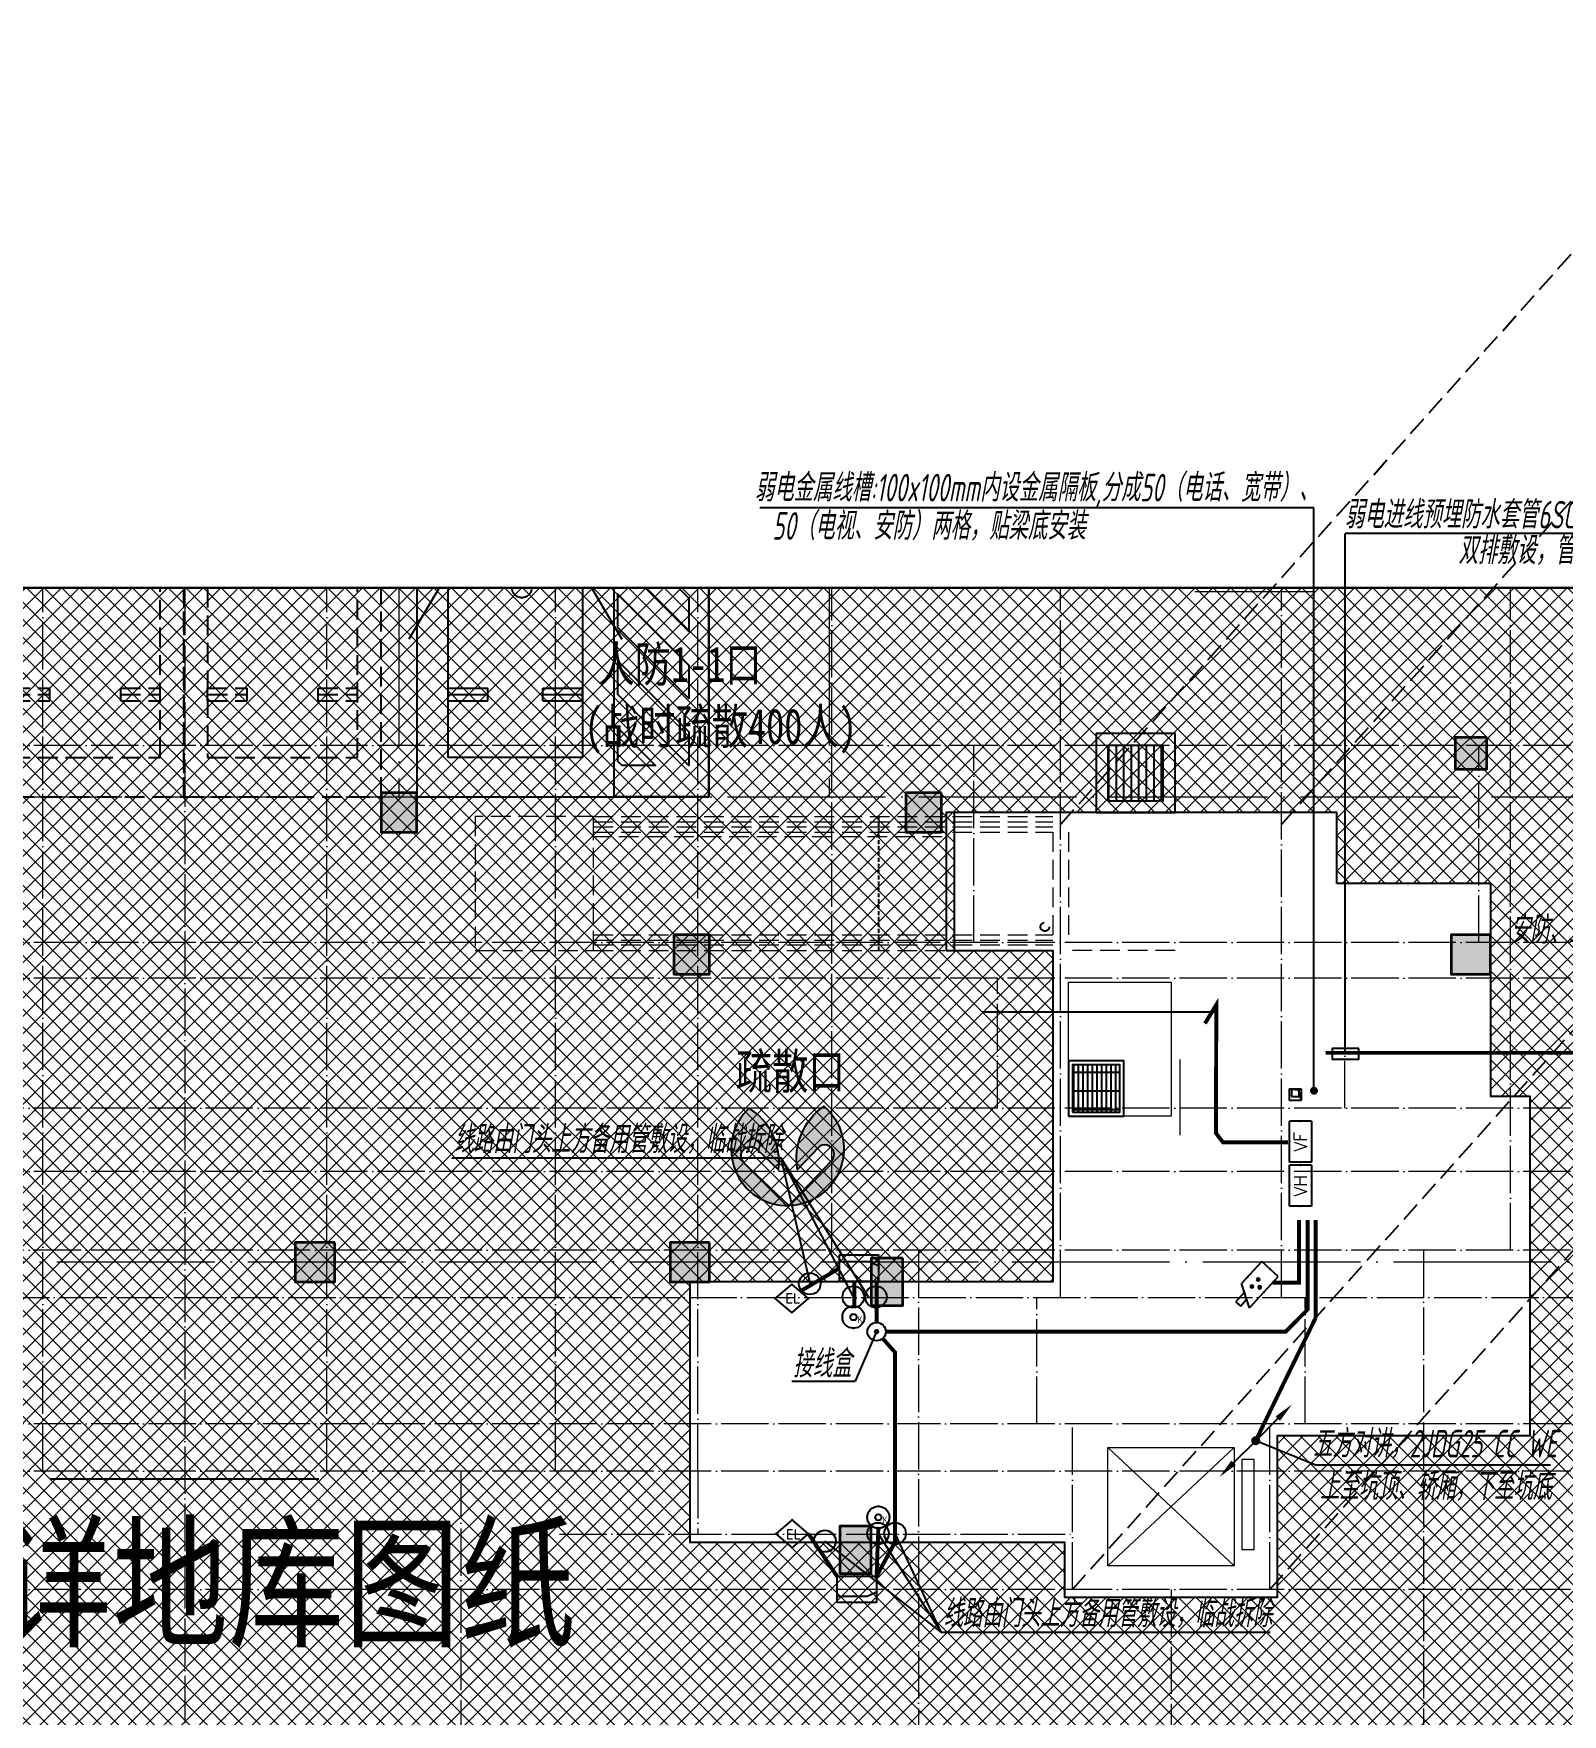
# Model space of a CAD drawing. Extents: x 3002737 to 4077523, y -995787 to -7267.
# Drawn here: x 3454738 to 3474113, y -794406 to -773096 of the extents above; entities that cross this region are included whole.
import ezdxf
from ezdxf.enums import TextEntityAlignment as Align
from ezdxf.xclip import XClip

# ---------------------------------------------------------------- set-up
doc = ezdxf.new("R2010")
doc.units = 0
doc.header["$LTSCALE"] = 1000
doc.header["$MEASUREMENT"] = 0
doc.header["$XCLIPFRAME"] = 2
for name, pattern in [('#P_--_20B1_001_t3$0$DASH', [0.35, 0.25, -0.1]), ('__DASH', [0.35, 0.25, -0.1]), ('DASH', [0.35, 0.25, -0.1]), ('DOTE', [2.4200000000000004, 2, -0.2, 0.02, -0.2]), ('HIDDEN', [0.375, 0.25, -0.125])]:
    doc.linetypes.add(name, pattern=pattern)
doc.layers.get('0').update_dxf_attribs({"linetype": 'CONTINUOUS'})
for name, color, linetype in [('!!电气', 1, 'CONTINUOUS'), ('!校对', 2, 'CONTINUOUS'), ('0-R-口部编号', 211, 'CONTINUOUS'), ('0-R疏散口', 20, 'CONTINUOUS'), ('0-R集水坑', 191, 'CONTINUOUS'), ('DIM-照明', 7, 'CONTINUOUS'), ('EQUIP-动力', 3, 'CONTINUOUS'), ('EQUIP-安防', 3, 'CONTINUOUS'), ('EQUIP-电视', 3, 'CONTINUOUS'), ('HS-A-停车位（标准）', 9, 'CONTINUOUS'), ('HS-A-停车场-无障碍', 85, 'CONTINUOUS'), ('LWIRE', 4, 'CONTINUOUS'), ('text', 7, 'CONTINUOUS'), ('VPIPE-雨水', 4, 'DASH'), ('WIRE-安防', 4, 'CONTINUOUS'), ('WIRE-综合布线', 5, 'DASH'), ('人防集水坑', 11, 'CONTINUOUS'), ('审核', 1, 'CONTINUOUS'), ('电气', 6, 'CONTINUOUS'), ('疏散口', 20, 'CONTINUOUS')]:
    doc.layers.add(name, color=color, linetype=linetype)
for name, color, linetype, lineweight in [('3.5方案汇报，与郭总、侯月琴确定户型_t8$0$STAIR', 2, 'CONTINUOUS', 18), ('DOTE', 19, 'DOTE', 9), ('STAIR', 252, 'CONTINUOUS', 20), ('WINDOW', 146, 'CONTINUOUS', 20), ('填充', 251, 'CONTINUOUS', 5), ('排水', 252, 'CONTINUOUS', 20), ('砼柱', 2, 'CONTINUOUS', 35)]:
    doc.layers.add(name, color=color, linetype=linetype, lineweight=lineweight)
doc.styles.add('-宋体', font='', dxfattribs={"width": 0.8})
doc.styles.add('_TEL_DIM', font='SIMPLEX', dxfattribs={"width": 0.8, "height": 3.5, "bigfont": 'HZTXT'})
doc.styles.add('HZTXT', font='gbeitc.shx', dxfattribs={"width": 0.8, "height": 400, "bigfont": 'hztxt.shx'})
doc.styles.add('SM1', font='realsz.shx', dxfattribs={"width": 0.75, "bigfont": 'realhz.shx'})
doc.styles.get("Standard").update_dxf_attribs({"font": 'gbenor.shx', "bigfont": 'gbcbig.shx'})
doc.styles.add('黑体', font='simhei.ttf')
doc.styles.get('-宋体').set_extended_font_data('SimSun')

# ---------------------------------------------------------------- blocks, each defined once
blk = doc.blocks.new('A$C1DD019F9')
at = {"layer": '疏散口'}
h = blk.add_hatch(color=256, dxfattribs=at)
edge = h.paths.add_edge_path()
edge.add_line((1657.837590239942, 3315.723901660649), (367.3306208625436, 2025.216944172512))
edge.add_arc((562.7390984487897, 1829.808464785995), 276.3493204781321, 134.999999736071, 315.0000450135555)
edge.add_line((758.1477304548025, 1634.400139819365), (1381.488251060247, 2257.740654682275))
edge.add_arc((-487.2515846193137, 1989.868379143272), 1887.841129295078, -24.12321173134552, 8.157426411511608, ccw=False)
edge.add_arc((-487.2518275084583, 1989.868449001487), 1887.841379523462, 303.5961554791981, 335.8767893464231, ccw=False)
edge.add_arc((1657.83757689014, 1657.627985069564), 1658.095916591085, 89.99999953869542, 228.4172749558772, ccw=False)
h = blk.add_hatch(color=256, dxfattribs=at)
edge = h.paths.add_edge_path()
edge.add_line((1657.837590239942, 3315.723901660649), (2948.344559617341, 2025.216944172512))
edge.add_arc((2752.936082031095, 1829.808464785995), 276.3493204781321, -135.00004501355562, 45.000000263928996, ccw=False)
edge.add_line((2557.527450025082, 1634.400139819365), (1934.186929419636, 2257.740654682275))
edge.add_arc((3802.926765099197, 1989.868379143272), 1887.841129295078, 171.8425735884883, 204.1232117313454)
edge.add_arc((3802.927007988342, 1989.868449001489), 1887.841379523464, 204.123210653577, 236.403844520802)
edge.add_arc((1657.837603589745, 1657.627985069564), 1658.095916591085, 311.5827250441228, 450.0000004613047)
for points in [[(1657.837590239942, 3315.723901660649), (367.3306208625437, 2025.216944172512, 1.000000395120669), (758.1477304548025, 1634.400139819365), (1381.488251060247, 2257.740654682275, -0.1417897514410627), (1235.721885070204, 1218.307265423704, -0.141789732410033), (557.3581269979476, 417.3751685111782, -0.6899650482418342), (1657.837590239942, 3315.723901660649)], [(1657.837590239942, 3315.723901660649), (2948.344559617341, 2025.216944172512, -1.000000395120669), (2557.527450025082, 1634.400139819365), (1934.186929419636, 2257.740654682275, 0.1417897514410627), (2079.953295409679, 1218.307265423704, 0.141789732410033), (2758.317053481937, 417.3751685111782, 0.6899650482418342), (1657.837590239942, 3315.723901660649)]]:
    blk.add_lwpolyline(points, format="xyb", close=True, dxfattribs=at)
blk = doc.blocks.new('A$C25A378E3')
at = {"layer": 'HS-A-停车位（标准）', "linetype": 'DASH'}
for p, q in [((299.9288666398497, 4280.200665866025), (299.9276344913524, 4120.200664976728)), ((299.9288666398497, 4280.200665866025), (799.9285807174165, 4280.00894703425)), ((799.9285807174165, 4280.00894703425), (799.9273485837039, 4120.008946264163)), ((1699.929113851395, 4280.193678615266), (1699.927881702897, 4120.19367778569)), ((1699.929113851395, 4280.193678615266), (2199.928827928961, 4280.001959843212)), ((2199.928827928961, 4280.001959843212), (2199.927595795365, 4120.001958953799)), ((299.9276344913524, 4120.200664976728), (799.9273485837039, 4120.008946264163)), ((299.9282505712472, 4200.200665451237), (799.9279646449722, 4200.00894667895)), ((1699.927881702897, 4120.19367778569), (2199.927595795365, 4120.001958953799)), ((1699.928497782676, 4200.193678200361), (2199.928211856517, 4200.001959428308)), ((300.0205537431175, 1700.046125917463), (-199.9740653929766, 2550.049336581258)), ((2200.020893819514, 1700.035927985562), (2700.026429273654, 2550.032717227354))]:
    blk.add_line(p, q, dxfattribs=at)
for points in [[(1.164153218269348e-10, 5499.999999999884), (2499.999999842257, 5499.971898506512), (2499.938176556607, -0.02810114610474557), (-0.06182328553404659, 3.472669050097466e-07)], [(299.9943796824664, 4999.996627852321), (2199.994379562442, 4999.975270717288), (2199.938176575466, -0.02472896687686443), (299.9381766954903, -0.003371831844560802)]]:
    blk.add_lwpolyline(points, close=True, dxfattribs=at)
blk = doc.blocks.new('7YI78O')
at = {"layer": '0-R集水坑', "linetype": 'DASH'}
h = blk.add_hatch(dxfattribs=at)
h.set_pattern_fill('LINE', color=191, scale=100, angle=-90.00000000000006, style=0)
h.set_pattern_definition([(90, (-2549147.81365037, 2405022.933887357), (95.25, 7.876661409549765e-14), [])])
h.paths.add_polyline_path([(364084.3396294102, 62003.68045341442), (364784.3396294102, 62003.68045341442), (364784.3396294102, 62703.68045341442), (364084.3396294102, 62703.68045341442)])
at = {"layer": '0-R集水坑', "color": 191}
for points in [[(363934.3396294102, 61853.68045341442), (364934.3396294102, 61853.68045341442), (364934.3396294102, 62853.68045341442), (363934.3396294102, 62853.68045341442)], [(364084.3396294102, 62003.68045341442), (364784.3396294102, 62003.68045341442), (364784.3396294102, 62703.68045341442), (364084.3396294102, 62703.68045341442)]]:
    blk.add_lwpolyline(points, close=True, dxfattribs=at)
blk = doc.blocks.new('无障碍车位')
at = {"layer": 'HS-A-停车场-无障碍'}
for p, q in [((-1999.966370833223, 3549.95805993129), (-2499.949424952152, 2699.948046519305)), ((-299.9660310738254, 3549.994108829531), (200.0510692202952, 2700.004122582497)), ((-1999.966370833223, 2549.953937348793), (-2499.949424952152, 1699.943923936924)), ((-299.9660310738254, 2549.989986246917), (200.0510692202952, 1699.999999999884)), ((-1999.921941989567, 1079.803519832552), (-1499.922230551136, 1080.002041477826)), ((-1999.918532912969, 919.8035190157825), (-1999.921941989567, 1079.803519832552)), ((-1499.918821489671, 920.0020406610565), (-1499.922230551136, 1080.002041477826)), ((-799.9216950030532, 1079.82955514791), (-299.9219835650874, 1080.028076793067)), ((-799.9182859263383, 919.8295543311397), (-799.9216950030532, 1079.82955514791)), ((-299.9185745030409, 920.0280759762973), (-299.9219835650874, 1080.028076793067)), ((-1999.920237447601, 999.8035194261465), (-1499.920526024303, 1000.002041067695)), ((-1999.918532912969, 919.8035190157825), (-1499.918821489671, 920.0020406610565)), ((-799.9199904612033, 999.8295547415037), (-299.920279037673, 1000.028076382936)), ((-799.9182859263383, 919.8295543311397), (-299.9185745030409, 920.0280759762973))]:
    blk.add_line(p, q, dxfattribs=at)
for points in [[(1300.000000000582, -299.9998376182048), (1300.000000000582, 5200.000162381679), (-2399.999999939115, 5199.993991851457), (-2399.999999938766, -300.0060081484262)], [(-299.999999939464, 5199.993991850992), (-299.9999999396969, 199.9939918509917), (-1999.99999993958, 199.9939918511081), (-1999.999999939697, 5199.993991850992)], [(100.0000000608852, 5199.999999999069), (1300.000000000233, 5200.000162381679), (1300.000000000349, -299.9998376180883), (100.0000000607688, -300.0000000008149)]]:
    blk.add_lwpolyline(points, close=True, dxfattribs=at)
for points in [[(150.0000000002328, 4394.112549694837), (150.0000000002328, 4799.999999999534), (168.3766184075503, 4799.999999999534), (1050.000000000233, 3918.376618406968), (1050.000000000233, 3494.112549694953), (150.0000000002328, 4394.112549694837)], [(592.640687119565, 4799.999999999534), (1016.90475583158, 4799.999999999418), (1050.000000000466, 4766.904755830765), (1050.000000000233, 4342.640687118634), (592.640687119565, 4799.999999999534)], [(150.0000000001164, 3545.584412270924), (150.0000000002328, 3969.848480983172), (1050.000000000233, 3069.848480982939), (1050.000000000233, 2645.584412271157), (150.0000000001164, 3545.584412270924)], [(150.0000000004657, 2697.05627484736), (150.0000000003492, 3121.320343559142), (1050.000000000466, 2221.320343559142), (1050.000000000233, 1797.056274847244), (150.0000000004657, 2697.05627484736)], [(150.0000000001164, 1848.528137423331), (150.0000000002328, 2272.792206135578), (1050.000000000233, 1372.792206135346), (1050.000000000233, 948.5281374235637), (150.0000000001164, 1848.528137423331)], [(150.0000000004657, 999.9999999997672), (150.0000000002328, 1424.264068711549), (1050.000000000466, 524.2640687114326), (1050.000000000233, 99.99999999965075), (150.0000000004657, 999.9999999997672)], [(150.0000000003492, 151.4718625757378), (150.0000000002328, 575.7359312875196), (625.7359312883345, 99.99999999953434), (201.4718625766691, 99.99999999953434), (150.0000000003492, 151.4718625757378)]]:
    blk.add_lwpolyline(points, dxfattribs=at)
for points in [[(-1645.914368988131, 3073.279146465939, 0.3176989922475349), (-1551.65021979122, 3006.659832141828), (-1207.498265077826, 3006.659832141828), (-1190.383440391626, 2876.659832141595), (-1412.411826837342, 2876.659832141828, 0.9999999999999999), (-1412.411826837226, 2746.659832141944), (-1173.268615705194, 2746.659832141828), (-1154.208266746136, 2601.882108147489, 0.9999999999999997), (-896.4326027601492, 2635.818917904515), (-959.0851750035072, 3111.712451194646, 0.3763733494003915), (-1058.229661162943, 3198.659832141828), (-1524.821601287345, 3198.659832141828), (-1657.687476292718, 3573.861488626804, 1), (-1804.739548971644, 3521.787618779112), (-1645.91436890047, 3073.27914621844)], [(-874.3033266931307, 2774.182281254092, 1.763575196078509), (-1516.949411830516, 3238.659832141944), (-1416.467538945493, 3238.659832141828, -1.66239982742272), (-888.017833360238, 2878.354301649495), (-874.3033266961575, 2774.182281252695)]]:
    blk.add_lwpolyline(points, format="xyb", dxfattribs=at)
blk.add_circle((-1067.861835873104, 2349.211395052844), 123, dxfattribs=at)
blk = doc.blocks.new('A$C24B36177')
for points in [[(6710.380492568715, -16047.00411050243), (6310.380492568715, -16047.00411050243), (6310.380492568715, -16447.00411050243), (6710.380492568715, -16447.00411050243)], [(-6850, -16747.00424090121), (-7300, -16747.00424090121), (-7300, -17247.00424090121), (-6850, -17247.00424090121)], [(-200, -16747.00424090121), (-650, -16747.00424090121), (-650, -17247.00424090121), (-200, -17247.00424090121)], [(-3139.619505702285, -18547.00410837913), (-3589.619505702285, -18547.00410837913), (-3589.619505702285, -19047.00410837913), (-3139.619505702285, -19047.00410837913)], [(6760.380492568715, -18547.00411050243), (6260.380492568715, -18547.00411050243), (6260.380492568715, -19047.00411050243), (6760.380492568715, -19047.00411050243)], [(-7889.619507431285, -22447.00424090121), (-8389.619507431285, -22447.00424090121), (-8389.619507431285, -22947.00424090121), (-7889.619507431285, -22947.00424090121)], [(-3139.619507431285, -22447.00424090121), (-3639.619507431285, -22447.00424090121), (-3639.619507431285, -22947.00424090121), (-3139.619507431285, -22947.00424090121)], [(-689.6195074312855, -22647.00424090121), (-1089.619507431285, -22647.00424090121), (-1089.619507431285, -23247.00424090121), (-689.6195074312855, -23247.00424090121)], [(-1089.619507431285, -26047.00424090144), (-1489.619507431285, -26047.00424090144), (-1489.619507431285, -26647.00424090144), (-1089.619507431285, -26647.00424090144)]]:
    blk.add_hatch(color=252).paths.add_polyline_path(points)
at = {"layer": '砼柱', "color": 252, "lineweight": 35}
for points in [[(6710.380492568715, -16047.00411050243), (6310.380492568715, -16047.00411050243), (6310.380492568715, -16447.00411050243), (6710.380492568715, -16447.00411050243)], [(-6850, -16747.00424090121), (-7300, -16747.00424090121), (-7300, -17247.00424090121), (-6850, -17247.00424090121)], [(-200, -16747.00424090121), (-650, -16747.00424090121), (-650, -17247.00424090121), (-200, -17247.00424090121)], [(-3139.619505702285, -18547.00410837913), (-3589.619505702285, -18547.00410837913), (-3589.619505702285, -19047.00410837913), (-3139.619505702285, -19047.00410837913)], [(6760.380492568715, -18547.00411050243), (6260.380492568715, -18547.00411050243), (6260.380492568715, -19047.00411050243), (6760.380492568715, -19047.00411050243)], [(-7889.619507431285, -22447.00424090121), (-8389.619507431285, -22447.00424090121), (-8389.619507431285, -22947.00424090121), (-7889.619507431285, -22947.00424090121)], [(-3139.619507431285, -22447.00424090121), (-3639.619507431285, -22447.00424090121), (-3639.619507431285, -22947.00424090121), (-3139.619507431285, -22947.00424090121)], [(-689.6195074312855, -22647.00424090121), (-1089.619507431285, -22647.00424090121), (-1089.619507431285, -23247.00424090121), (-689.6195074312855, -23247.00424090121)], [(-1089.619507431285, -26047.00424090144), (-1489.619507431285, -26047.00424090144), (-1489.619507431285, -26647.00424090144), (-1089.619507431285, -26647.00424090144)]]:
    blk.add_lwpolyline(points, close=True, dxfattribs=at)
blk = doc.blocks.new('FSFSFASFSFESFSEF')
at = {"layer": '人防集水坑', "ltscale": 0.8}
h = blk.add_hatch(dxfattribs=at)
h.set_pattern_fill('GRATE', color=256, scale=75, style=0)
h.set_pattern_definition([(270, (-806039.3574039747, 23438904.07928268), (59.53125, -1.822618869043522e-14), []), (360, (-806039.3574039747, 23438904.07928268), (8.748522416193854e-14, 238.125), [])])
h.paths.add_polyline_path([(286466.5787021541, 761315.5335229017), (287066.5787021541, 761315.5335229017), (287066.5787021541, 760715.5335229017), (286466.5787021541, 760715.5335229017)])
at = {"layer": '人防集水坑'}
for points in [[(287116.5787021541, 760665.5335229017), (286416.5787021541, 760665.5335229017), (286416.5787021541, 761365.5335229017), (287116.5787021541, 761365.5335229017)], [(287066.5787021541, 760715.5335229017), (286466.5787021541, 760715.5335229017), (286466.5787021541, 761315.5335229017), (287066.5787021541, 761315.5335229017)]]:
    blk.add_lwpolyline(points, close=True, dxfattribs=at)
at = {"layer": '排水'}
blk.add_lwpolyline([(285816.5787021536, 760665.5335229018), (287116.5787021536, 760665.5335229018), (287116.5787021534, 762365.5335229018), (285816.5787021534, 762365.5335229018)], close=True, dxfattribs=at)
blk = doc.blocks.new('DFBFBFBGF')
at = {"layer": 'STAIR', "color": 252, "linetype": '#P_--_20B1_001_t3$0$DASH'}
for p, q in [((293136.325158803, 754230.1456084143), (287316.5787030022, 754230.1456084143)), ((293136.3251588018, 754030.1456084143), (293136.325158803, 754230.1456084143)), ((293136.3251588031, 754160.1456084616), (287316.5787030022, 754160.1456084708)), ((293136.3251588029, 754100.1456084616), (287316.5787030022, 754100.1456084704)), ((293136.3251588018, 754030.1456084143), (287316.5787030022, 754030.1456084145)), ((288716.325158803, 753970.1456084145), (293136.3251588018, 753970.1456083918)), ((293136.325158803, 752730.1456083826), (287316.5787030022, 752730.1456085002)), ((293136.3251588018, 752530.1456083826), (293136.325158803, 752730.1456083826)), ((293136.3251588031, 752660.1456084299), (287316.5787030022, 752660.1456085349)), ((293136.3251588029, 752600.1456084299), (287316.5787030022, 752600.1456085352)), ((293136.3251588018, 752530.1456083826), (287316.5787030022, 752530.1456085071))]:
    blk.add_line(p, q, dxfattribs=at)
blk.add_lwpolyline([(293136.325158803, 754230.1456084143), (294636.325158803, 754230.1456084143), (294636.325158803, 752530.1456083859), (293136.325158803, 752530.1456083859)], close=True, dxfattribs=at)
at = {"layer": '审核', "color": 252, "linetype": 'HIDDEN', "ltscale": 0.2}
blk.add_line((289519.4158324369, 752530.1456084601), (289519.4158324566, 754230.1456084143), dxfattribs=at)
blk = doc.blocks.new('A$C74D73064')
at = {"layer": '填充'}
h = blk.add_hatch(dxfattribs=at)
h.set_pattern_fill('ANSI37', color=252, scale=100, style=0)
h.set_pattern_definition([(45, (953418.0689988486, -464688.2486653434), (-112.2532015133644, 112.2532015133644), []), (135, (953418.0689988486, -464688.2486653434), (-112.2532015133644, -112.2532015133644), [])])
h.paths.add_polyline_path([(80665.17603729793, 65672.48837316764), (80665.16878460255, 67372.48837309965), (76315.42314581037, 67372.47708918905), (76315.44338913274, 65922.31491932465), (73815.27929861541, 65922.28001865727), (73815.70259129931, 63022.07399217045), (71715.61954953347, 63022.08716774738), (71715.61954846862, 58172.5228937529), (76465.42569751665, 58172.52289491647), (76465.42609427881, 57472.26040542801), (81365.36210999638, 57472.33170786221), (81365.36439925246, 59522.3452284364), (81765.31847971585, 59522.16067246662), (81765.31619054475, 61372.41094876366), (79315.429809239, 61372.5030432209), (79315.43675540725, 65672.48837319232)], flags=16)
h.paths.add_polyline_path([(63315.42631966039, 70272.25150029903), (117315.4131872017, 70272.25150029903), (117315.4131872017, 50772.25150147581), (63315.42631966039, 50772.25150147581)])
h.paths.add_polyline_path([(104915.180315074, 66522.63348268607), (104915.1792557474, 67421.37189632078), (100065.8814758989, 67423.14449472242), (100065.8795978959, 65672.65199905197), (101315.6179143763, 65672.65199907875), (101315.4711288554, 61472.5150287117), (96715.47766501806, 61472.51356931013), (96715.47981255513, 58172.52251458913), (101465.471897395, 58172.52251474874), (101465.4718925492, 57472.25621834851), (104165.4718936066, 57472.25621835887), (104165.471893603, 59522.25982905645), (107365.4438624624, 59522.24441909161), (107365.4570225275, 63822.26013017801), (106865.505859774, 63822.24568696046), (106865.4991138611, 66522.58811312291)], flags=16)
at = {"color": 252}
blk.add_line((88615.41599455068, 58972.25466617639), (92015.48253114801, 58972.25465997029), dxfattribs=at)
for points in [[(63315.42631966039, 70272.25150029897), (117315.4131872017, 70272.25150029897), (117315.4131872017, 50772.25150147581), (63315.42631966039, 50772.25150147581)], [(104915.180315074, 66522.63348268601), (104915.1792557474, 67421.37189632084), (100065.8814758989, 67423.14449472248), (100065.8795978959, 65672.65199905203), (101315.6179143763, 65672.65199907881), (101315.4711288554, 61472.51502871164), (96715.47766501806, 61472.51356931019), (96715.47981255513, 58172.52251458913), (101465.471897395, 58172.52251474874), (101465.4718925492, 57472.25621834851), (104165.4718936066, 57472.25621835887), (104165.471893603, 59522.25982905645), (107365.4438624624, 59522.24441909161), (107365.4570225275, 63822.26013017795), (106865.505859774, 63822.24568696052), (106865.4991138611, 66522.58811312297)], [(104915.180315073, 66522.63430908613), (104915.1792557463, 67421.37272272096), (99965.88147280458, 67423.14449468546), (99965.87959480158, 65672.65199901501), (101315.617911282, 65672.65199904179), (101315.471125761, 61472.51502867462), (96715.47766192374, 61472.51356927317), (96715.47980946081, 58172.52251455211), (101465.4718943007, 58172.52251471172), (101465.4718894549, 57472.25621831149), (104165.4718905123, 57472.25621832185), (104165.4718905087, 59522.25982901943), (107365.4438593681, 59522.24441905459), (107365.4570194331, 63822.26013014093), (106865.5058566796, 63822.2456869235), (106865.4991107668, 66522.58811308595)]]:
    blk.add_lwpolyline(points, close=True, dxfattribs=at)
at = {"layer": '3.5方案汇报，与郭总、侯月琴确定户型_t8$0$STAIR', "color": 252}
for p, q in [((103615.4239804093, 59372.40652631037), (102015.4239804088, 57872.40652631177)), ((102015.4239804088, 59372.40652631037), (103615.4239804093, 57872.40652631177))]:
    blk.add_line(p, q, dxfattribs=at)
for points in [[(102015.4239804088, 57872.40652631177), (102015.4239804088, 59372.40652631037), (103615.4239804093, 59372.40652631037), (103615.4239804093, 57872.40652631177)], [(103715.4239803997, 58072.40652642725), (103715.4239803997, 59222.40652642772), (103865.4239804025, 59222.40652642772), (103865.4239804025, 58072.40652642725)]]:
    blk.add_lwpolyline(points, close=True, dxfattribs=at)
at = {"layer": 'DOTE', "color": 252}
for p, q in [((93030.03510113049, 93136.92275867704), (93030.03510113049, 67619.25646164955)), ((98480.03510113049, 93136.92275867704), (98480.03510113049, 67619.25646164955)), ((-86385.24772744626, 67619.25646164955), (196116.0437006025, 67619.25646164955)), ((196116.0437006019, 61719.25646164967), (-86385.24772744626, 61719.25646164967)), ((89330.03510113142, 54519.25646164967), (89330.03510113142, 8148.876076509594)), ((94780.0351011313, 54519.25646164967), (94780.03510113119, 8148.876076509594)), ((100230.0351011312, 54519.25646164967), (100230.0351011312, 8148.876076509478)), ((105680.0351011311, 54519.25646164967), (105680.0351011311, 8148.876076509594))]:
    blk.add_line(p, q, dxfattribs=at)
at = {"layer": 'DOTE', "color": 252, "linetype": 'DOTE', "ltscale": 0.3}
for p, q in [((96815.59882192384, 59072.25552451785), (96815.59882425587, 58272.25559970527)), ((95065.54056033085, 58272.25559900573), (101565.4045729003, 58272.25561355136))]:
    blk.add_line(p, q, dxfattribs=at)
at = {"layer": 'STAIR', "color": 252, "linetype": '#P_--_20B1_001_t3$0$DASH'}
for p, q in [((101315.3948905312, 67172.26147094509), (101315.3948905589, 65872.6520981763)), ((101515.3948905258, 67172.26147094509), (101515.394890552, 65872.6520981763)), ((102865.6142891408, 65672.40548805753), (101515.6179151557, 65672.40548758442))]:
    blk.add_line(p, q, dxfattribs=at)
at = {"layer": 'STAIR', "color": 252}
blk.add_lwpolyline([(102925.6212763388, 64290.86974375433), (102925.6265837007, 63332.40594202164)], dxfattribs=at)
at = {"layer": 'WINDOW', "color": 252}
blk.add_line((104615.1797854108, 70222.25235158252), (103115.1797846737, 70222.25235075329), dxfattribs=at)
at = {"layer": '填充', "color": 252}
for p, q in [((99965.88147280458, 67423.1444946854), (99965.87959480158, 65672.65199901495)), ((104915.1792557463, 67421.37272272102), (99965.88147280458, 67423.1444946854)), ((104915.180315073, 66522.63430908608), (104915.1792557463, 67421.37272272102)), ((106865.4991107668, 66522.58811308589), (104915.180315073, 66522.63430908608)), ((106865.5058566796, 63822.24568692344), (106865.4991107668, 66522.58811308589)), ((99965.87959480158, 65672.65199901495), (101315.617911282, 65672.65199904173)), ((101315.617911282, 65672.65199904173), (101315.471125761, 61472.51502867468)), ((107365.4570194331, 63822.26013014099), (106865.5058566796, 63822.24568692344)), ((107365.4438593681, 59522.24441905459), (107365.4570194331, 63822.26013014099)), ((101315.471125761, 61472.51502867468), (96715.47766192374, 61472.51356927311)), ((96715.47766192374, 61472.51356927311), (96715.47980946081, 58172.52251455211)), ((104165.4718905123, 57472.25621832185), (104165.4718905087, 59522.25982901943)), ((104165.4718905087, 59522.25982901943), (107365.4438593681, 59522.24441905459)), ((96715.47980946081, 58172.52251455211), (101465.4718943007, 58172.52251471172)), ((101465.4718943007, 58172.52251471172), (101465.4718894549, 57472.25621831149)), ((101465.4718894549, 57472.25621831149), (104165.4718905123, 57472.25621832185))]:
    blk.add_line(p, q, dxfattribs=at)
for points in [[(63315.42631966039, 70272.25150029903), (117315.4131872017, 70272.25150029903), (117315.4131872017, 50772.25150147581), (63315.42631966039, 50772.25150147581)], [(104915.180315074, 66522.63348268607), (104915.1792557474, 67421.37189632078), (100065.8814758989, 67423.14449472242), (100065.8795978959, 65672.65199905197), (101315.6179143763, 65672.65199907875), (101315.4711288554, 61472.5150287117), (96715.47766501806, 61472.51356931013), (96715.47981255513, 58172.52251458913), (101465.471897395, 58172.52251474874), (101465.4718925492, 57472.25621834851), (104165.4718936066, 57472.25621835887), (104165.471893603, 59522.25982905645), (107365.4438624624, 59522.24441909161), (107365.4570225275, 63822.26013017801), (106865.505859774, 63822.24568696046), (106865.4991138611, 66522.58811312291)]]:
    blk.add_lwpolyline(points, close=True, dxfattribs=at)
at = {"color": 252}
blk.add_blockref('A$C24B36177', (100104.7992927883, 84419.25646130543), dxfattribs=at)
at = {"color": 252, "xscale": -1}
for name, p in [('DFBFBFBGF', (388632.1966173786, -686857.4936094282)), ('FSFSFASFSFESFSEF', (388632.1966177498, -697093.126988834))]:
    blk.add_blockref(name, p, dxfattribs=at)
at = {"layer": '0-R疏散口', "color": 252, "xscale": -0.4305656706515025, "yscale": 0.4305656706515025, "zscale": 0.4305656706515025, "rotation": 181.4259203059818}
blk.add_blockref('A$C1DD019F9', (97222.48837971478, 63847.84384644567), dxfattribs=at)
at = {"layer": '0-R集水坑', "color": 252}
blk.add_blockref('7YI78O', (-262069.1598449657, 5568.576948872651), dxfattribs=at)
at = {"layer": 'HS-A-停车位（标准）', "color": 252, "linetype": 'DASH', "xscale": -1, "rotation": 179.9993559612105}
for p in [(87805.09692437423, 73119.25646130368), (90305.03510108881, 73119.25646095606)]:
    blk.add_blockref('A$C25A378E3', p, dxfattribs=at)
at = {"layer": 'HS-A-停车场-无障碍', "color": 252}
blk.add_blockref('无障碍车位', (95655.03510102804, 67919.26328795124), dxfattribs=at)
at = {"layer": '0-R-口部编号', "color": 252, "style": '-宋体', "width": 0.75}
for s, p in [('人防1-1口', (95555.40989902045, 69078.49881233042)), ('(战时疏散400人)', (95382.64926364447, 68289.6063276655))]:
    blk.add_text(s, height=450, dxfattribs=at).set_placement(p)
at = {"layer": '0-R疏散口', "color": 252, "style": '-宋体', "width": 0.75}
blk.add_text('疏散口', height=450, dxfattribs=at).set_placement((97298.5707015536, 63916.71382124932))
blk = doc.blocks.new('HFHFTHFD')
at = {"layer": 'DOTE', "linetype": 'DOTE', "ltscale": 0.3}
for p, q in [((443816.578703357, 601748.8100391305), (443816.5787033571, 612948.8100463543)), ((445616.5787024723, 612948.8100463543), (445616.5787024723, 593448.8100475312)), ((447416.5787015875, 601748.8100391305), (447416.5787015874, 612948.8100463543)), ((450316.5787016969, 601748.8100473222), (450316.5787016969, 612948.8100463543)), ((452116.5787017875, 601748.8100473222), (452116.578702373, 612948.8100463543)), ((453816.5787012345, 604548.8100388076), (453816.5787012078, 612948.8100463543)), ((456716.5787018152, 603949.0803065526), (456716.5787018152, 612948.8100463543)), ((459516.5787027521, 603949.0803065526), (459516.5787027522, 612948.8100463543)), ((462416.5787033328, 604548.8100388076), (462416.5787033596, 612948.8100463543)), ((472616.5787020951, 610948.8100463543), (418616.5787028495, 610948.8100463543)), ((455616.5773428306, 608448.8079394314), (455616.5768775269, 610948.8075475739)), ((462016.5786630883, 608448.8079394411), (462016.5781977847, 610948.8075475836)), ((472616.5787020951, 608448.8100463543), (418616.5787028495, 608448.8100463543)), ((472616.5787020951, 607998.8100463543), (418616.5787028495, 607998.8100463543)), ((455916.5787018151, 606348.8100465569), (455916.5787018152, 607998.8100463542)), ((460316.5787027521, 606348.8100465569), (460316.5787027522, 607998.8100463542)), ((472616.5787020951, 606348.8100465569), (418616.5787028495, 606348.8100465569)), ((472616.5787020951, 605548.8100406288), (418616.5787028495, 605548.8100406289)), ((472616.5787020951, 604548.8100471114), (418616.5787028495, 604548.8100471116)), ((454916.7956122105, 604548.8100471115), (454916.5572260541, 593448.8100475312)), ((461316.3617923568, 604548.8100471115), (461316.6001785134, 593448.8100475312)), ((418616.5787028495, 603949.0803176122), (472616.5787020951, 603949.0802720234)), ((456416.5779403554, 602348.8100463725), (456416.5779400909, 603948.8100463734)), ((459816.5794454537, 602348.8100463725), (459816.5794457182, 603948.8100463734)), ((472616.5787020951, 602348.8100463724), (418616.5787028495, 602348.8100463726)), ((456866.5787071111, 600248.8100463304), (456866.5787071959, 602348.8100463543)), ((459366.5786974561, 600248.8100463784), (459366.5786973714, 602348.8100463543)), ((472616.5787020951, 601748.8100473221), (418616.5787028495, 601748.8100473222)), ((449116.5786929213, 601748.8100392178), (449116.5786929213, 593448.8100475312)), ((472616.5787020951, 600248.810045596), (418616.5787028495, 600248.8100466327)), ((458116.5786953176, 600248.8100463543), (458116.5786953176, 593448.8100475312))]:
    blk.add_line(p, q, dxfattribs=at)
blk = doc.blocks.new('A$C7B1F0EBE')
at = {"color": 251, "linetype": '__DASH', "true_color": 0x636466}
for p, q in [((47902.66084070876, 33464.56624208484), (65225.29152416717, 52818.60173579375)), ((50702.66083958559, 33464.56624208507), (68025.291523044, 52818.60173579375)), ((48052.46447867807, 23764.56650227751), (65375.09516213648, 43118.60199598619)), ((50552.66014495306, 23764.56650227751), (67875.29082841147, 43118.60199598619))]:
    blk.add_line(p, q, dxfattribs=at)
at = {"layer": 'VPIPE-雨水'}
blk.add_circle((47702.67134950962, 32165.42594172223), 55, dxfattribs=at)
at = {"color": 252}
ref = blk.add_blockref('A$C74D73064', (-53512.96043979842, -33807.68641956733), dxfattribs=at)
XClip(ref).set_block_clipping_path([(63315.42633097709, 50772.252909203875), (117315.41319851839, 70272.25290802709)])
blk.add_blockref('HFHFTHFD', (-408814.1128116706, -576484.2435578948))
at = {"layer": 'text', "color": 8, "style": '黑体', "width": 0.8}
blk.add_text('阴影部分详地库图纸', height=1345.89029535865, dxfattribs=at).set_placement((28541.80869791843, 23175.24431600142))
blk = doc.blocks.new('$equip$00001465')
for p, q in [((-0.75, 0.1000000000003638), (-0.4571428571434808, 0.1000000000003638)), ((-0.75, -0.1000000000003638), (-0.75, 0.1000000000003638)), ((-0.5999999999985448, 0.3500000000003638), (-0.2000000000007276, -0.3500000000003638)), ((-0.5999999999985448, 0.3500000000003638), (0.75, 0.3500000000003638)), ((0.75, 0.3500000000003638), (0.75, -0.3500000000003638)), ((-0.75, -0.1000000000003638), (-0.3428571428557916, -0.1000000000003638)), ((0.75, -0.3500000000003638), (-0.2000000000007276, -0.3500000000003638))]:
    blk.add_line(p, q)
for centre in [(-0.0499999999992724, -0.0499999999992724), (0.09999999999854481, 0.1499999999996362), (0.25, -0.0499999999992724)]:
    blk.add_circle(centre, 0.05)
for p in [(-0.75, 0), (0.0750000000007276, 0.3500000000003638), (0.75, 0), (0.0750000000007276, -0.3500000000003638)]:
    blk.add_point(p)
for points in [[(-0.0499999999992724, 0), (-0.0499999999992724, 0), (-0.0750000000007276, -0.006698729810523218), (-0.02500000000145519, -0.006698729810523218)], [(0.05669872981161461, 0.1749999999992724), (0.143301270189113, 0.1749999999992724), (0.0499999999992724, 0.1499999999996362), (0.1500000000014552, 0.1499999999996362)], [(0.05669872981161461, 0.125), (0.143301270189113, 0.125), (0.0499999999992724, 0.1499999999996362), (0.1500000000014552, 0.1499999999996362)], [(0.0750000000007276, 0.1933012701883854), (0.125, 0.1933012701883854), (0.05669872981161461, 0.1749999999992724), (0.143301270189113, 0.1749999999992724)], [(0.0750000000007276, 0.106698729810887), (0.125, 0.106698729810887), (0.05669872981161461, 0.125), (0.143301270189113, 0.125)], [(0.09999999999854481, 0.2000000000007276), (0.09999999999854481, 0.2000000000007276), (0.0750000000007276, 0.1933012701883854), (0.125, 0.1933012701883854)], [(0.09999999999854481, 0.1000000000003638), (0.09999999999854481, 0.1000000000003638), (0.0750000000007276, 0.106698729810887), (0.125, 0.106698729810887)], [(0.25, 0), (0.25, 0), (0.2249999999985448, -0.006698729810523218), (0.2750000000014552, -0.006698729810523218)], [(-0.09330127018984058, -0.0249999999996362), (-0.006698729812342208, -0.0249999999996362), (-0.09999999999854481, -0.0499999999992724), (0, -0.0499999999992724)], [(-0.09330127018984058, -0.0750000000007276), (-0.006698729812342208, -0.0750000000007276), (-0.09999999999854481, -0.0499999999992724), (0, -0.0499999999992724)], [(-0.0750000000007276, -0.006698729810523218), (-0.02500000000145519, -0.006698729810523218), (-0.09330127018984058, -0.0249999999996362), (-0.006698729812342208, -0.0249999999996362)], [(-0.0750000000007276, -0.09330127018984058), (-0.02500000000145519, -0.09330127018984058), (-0.09330127018984058, -0.0750000000007276), (-0.006698729812342208, -0.0750000000007276)], [(-0.0499999999992724, -0.1000000000003638), (-0.0499999999992724, -0.1000000000003638), (-0.0750000000007276, -0.09330127018984058), (-0.02500000000145519, -0.09330127018984058)], [(0.2066987298094318, -0.0249999999996362), (0.2933012701905682, -0.0249999999996362), (0.2000000000007276, -0.0499999999992724), (0.2999999999992724, -0.0499999999992724)], [(0.2066987298094318, -0.0750000000007276), (0.2933012701905682, -0.0750000000007276), (0.2000000000007276, -0.0499999999992724), (0.2999999999992724, -0.0499999999992724)], [(0.2249999999985448, -0.006698729810523218), (0.2750000000014552, -0.006698729810523218), (0.2066987298094318, -0.0249999999996362), (0.2933012701905682, -0.0249999999996362)], [(0.2249999999985448, -0.09330127018984058), (0.2750000000014552, -0.09330127018984058), (0.2066987298094318, -0.0750000000007276), (0.2933012701905682, -0.0750000000007276)], [(0.25, -0.1000000000003638), (0.25, -0.1000000000003638), (0.2249999999985448, -0.09330127018984058), (0.2750000000014552, -0.09330127018984058)]]:
    blk.add_solid(points)
at = {"flags": 9}
blk.add_attdef('A', (-0.0158493649068987, -0.01584936490507971), '', height=2e-05, dxfattribs=at)
blk = doc.blocks.new('$equip$00002617')
for p, q in [((0.6250151190488396, 0.4150200000058248), (-0.6249848809511604, 0.4150200000058248)), ((-0.6249848809511604, 0.4150200000058248), (-0.6249848809511604, -0.4149799999959214)), ((-0.6249848809511604, 0.2150200000050972), (0.3250151190459292, 0.2150200000050972)), ((0.3250151190459292, 0.2150200000050972), (0.6250151190488396, 0.07502000000567932)), ((0.6250151190488396, -0.4149799999959214), (0.6250151190488396, 0.4150200000058248)), ((-0.6249848809511604, -0.4149799999959214), (0.6250151190488396, -0.4149799999959214))]:
    blk.add_line(p, q)
at = {"linetype": 'Continuous', "const_width": 0.04}
blk.add_lwpolyline([(-0.6249848809511604, 0.4150200000058248), (0.6250151190488396, 0.4150200000058248), (0.6250151190488396, -0.4149799999959214), (-0.6249848809511604, -0.4149799999959214)], close=True, dxfattribs=at)
at = {"color": 1}
for p in [(-0.6249848809511604, 2.000000495172571e-05), (1.51190488395514e-05, 0.4150200000058248), (0.6250151190488396, 2.000000495172571e-05), (0.01750438004455646, -0.4149799999959214)]:
    blk.add_point(p, dxfattribs=at)
at = {"color": 7, "style": '_TEL_DIM', "flags": 1}
blk.add_attdef('A', text='', height=2.5e-05, dxfattribs=at).set_placement((0, 1.818989403545856e-12), align=Align.MIDDLE_CENTER)
blk = doc.blocks.new('$equip$00002474')
for p, q in [((-0.519992380955955, 1.000000338535756e-05), (7.619048119522631e-06, 0.4400100000020757)), ((7.619048119522631e-06, -0.4399899999989429), (-0.519992380955955, 1.000000338535756e-05)), ((7.619048119522631e-06, 0.4400100000020757), (0.5200076190521941, 1.000000338535756e-05)), ((0.5200076190521941, 1.000000338535756e-05), (7.619048119522631e-06, -0.4399899999989429))]:
    blk.add_line(p, q)
at = {"const_width": 0.04}
blk.add_lwpolyline([(7.619048119522631e-06, 0.4400100000020757), (-0.519992380955955, 1.000000338535756e-05), (7.619048119522631e-06, -0.4399899999989429), (0.5200076190521941, 1.000000338535756e-05), (7.619048119522631e-06, 0.4400100000020757), (-0.519992380955955, 1.000000338535756e-05)], dxfattribs=at)
for p in [(-0.519992380955955, 1.000000338535756e-05), (7.619048119522631e-06, 0.4400100000020757), (0.5200076190521941, 1.000000338535756e-05), (7.619048119522631e-06, -0.4399899999989429)]:
    blk.add_point(p)
at = {"color": 7, "style": '_TEL_DIM'}
blk.add_attdef('$TEXT$', text='', height=0.3, dxfattribs=at).set_placement((0.02805548798642121, 0.01213281898526475), align=Align.MIDDLE_CENTER)
at = {"color": 7, "style": '_TEL_DIM', "flags": 1}
blk.add_attdef('A', text='', height=2e-05, dxfattribs=at).set_placement((0, 0), align=Align.MIDDLE_CENTER)
blk = doc.blocks.new('$TelecSys$00000079')
for p, q in [((0.7000000000007276, 0.7000000000007276), (0, 0)), ((0.1041666666678793, 0.1041666666660603), (0.1041666666678793, 0.1041666666660603)), ((-0.1041666666678793, -0.1041666666660603), (-0.1041666666678793, -0.1041666666660603))]:
    blk.add_line(p, q)
at = {"const_width": 0.1425}
blk.add_lwpolyline([(-0.07125000000087311, 0, 1), (0.07125000000087311, 0, 1)], format="xyb", close=True, dxfattribs=at)
blk.add_solid([(0.6300000000010186, 0.7700000000004366), (0.7700000000004366, 0.6299999999991996), (1.150000000001455, 1.149999999999636)])
at = {"width": 0.8, "flags": 9}
blk.add_attdef('A', (0, 0), '', height=2e-05, dxfattribs=at)
blk = doc.blocks.new('$TelecSys$00000080')
for p, q in [((-0.7000000000007276, -0.7000000000007276), (0, 0)), ((0.1041666666678793, 0.1041666666660603), (0.1041666666678793, 0.1041666666660603)), ((-0.1041666666678793, -0.1041666666660603), (-0.1041666666678793, -0.1041666666660603))]:
    blk.add_line(p, q)
at = {"const_width": 0.1425}
blk.add_lwpolyline([(0.07125000000087311, 0, 1), (-0.07125000000087311, 0, 1)], format="xyb", close=True, dxfattribs=at)
blk.add_solid([(-0.6300000000010186, -0.7700000000004366), (-0.7700000000004366, -0.6299999999991996), (-1.150000000001455, -1.149999999999636)])
at = {"width": 0.8, "flags": 9}
blk.add_attdef('A', (0, 0), '', height=2e-05, rotation=180, dxfattribs=at)
blk = doc.blocks.new('$equip$00001312')
at = {"const_width": 0.1666666666666665}
blk.add_lwpolyline([(-0.08333333333575865, 0, 1), (0.08333333333212067, 0, 1)], format="xyb", close=True, dxfattribs=at)
blk.add_circle((0, 0), 0.5833333333333328)
at = {"flags": 9}
blk.add_attdef('A', (-3.637978807091713e-12, 0), '', height=2e-05, dxfattribs=at)
blk = doc.blocks.new('$equip$00002479')
at = {"const_width": 0.04}
blk.add_lwpolyline([(-0.2999923809402389, 1.000000338535756e-05, 1), (0.3000076190510299, 1.000000338535756e-05, 0.9999999999999999), (-0.2999923809402389, 1.000000338535756e-05, 0.9428827038296898)], format="xyb", dxfattribs=at)
for centre, radius in [((7.619048119522631e-06, 1.000000338535756e-05), 0.3000000000001062), ((0, 0), 0.08405157696738315)]:
    blk.add_circle(centre, radius)
for p in [(-0.2999923809402389, 1.000000338535756e-05), (7.619048119522631e-06, 0.3000100000026578), (0.3000076190510299, 1.000000338535756e-05), (7.619048119522631e-06, -0.299989999999525)]:
    blk.add_point(p)
at = {"color": 7, "style": '_TEL_DIM', "flags": 1}
blk.add_attdef('A', text='', height=2e-05, dxfattribs=at).set_placement((0, 0), align=Align.MIDDLE_CENTER)
blk = doc.blocks.new('A$C18BE6784')
at = {"layer": 'EQUIP-安防', "linetype": 'ByBlock', "xscale": 400, "yscale": 400, "zscale": 400}
blk.add_blockref('$equip$00002479', (-46.808500650106, 62.06692868378013), dxfattribs=at)
at = {"layer": 'EQUIP-安防', "color": 7, "linetype": 'ByBlock', "style": 'SM1', "width": 0.75}
blk.add_text('K', height=71.76, dxfattribs=at).set_placement((0, 0))
blk = doc.blocks.new('A$C04F44ECC')
at = {"layer": '!!电气'}
for p, q in [((0, 0), (-300, 0)), ((-300, 0), (-300, -300)), ((-250, -200), (-250, 0)), ((0, 0), (-223.3450037743896, -26.92685067094862)), ((-50, 0), (-50, -200)), ((0, -300), (0, 0)), ((-223.3450037743896, -26.92685067094862), (-300, -300)), ((-300, -300), (0, -300)), ((-50, -200), (-250, -200))]:
    blk.add_line(p, q, dxfattribs=at)
blk = doc.blocks.new('$equip$00001801')
for p, q in [((-0.6500000000014552, 0.7000000000007276), (-0.6500000000014552, 0)), ((0.6500000000014552, 0.7000000000007276), (-0.6500000000014552, 0.7000000000007276)), ((0.6500000000014552, 0.7000000000007276), (0.6500000000014552, 0)), ((-0.6500000000014552, 0), (0.6500000000014552, 0))]:
    blk.add_line(p, q)
for p in [(0, 0.7000000000007276), (-0.6500000000014552, 0.3500000000003638), (0, 0), (0.6500000000014552, 0.3500000000003638)]:
    blk.add_point(p)
at = {"color": 7, "style": '_TEL_DIM'}
blk.add_attdef('$TEXT$', text='', height=0.4, dxfattribs=at).set_placement((0, 0.3500000000003638), align=Align.MIDDLE_CENTER)
at = {"color": 7, "style": '_TEL_DIM', "flags": 1}
blk.add_attdef('A', text='', height=2e-05, dxfattribs=at).set_placement((0, 0), align=Align.MIDDLE_CENTER)
blk = doc.blocks.new('$equip$00001800')
for p, q in [((-0.6500000000014552, 0.7000000000007276), (-0.6500000000014552, 0)), ((0.6500000000014552, 0.7000000000007276), (-0.6500000000014552, 0.7000000000007276)), ((0.6500000000014552, 0.7000000000007276), (0.6500000000014552, 0)), ((-0.6500000000014552, 0), (0.6500000000014552, 0))]:
    blk.add_line(p, q)
for p in [(0, 0.7000000000007276), (-0.6500000000014552, 0.3500000000003638), (0, 0), (0.6500000000014552, 0.3500000000003638)]:
    blk.add_point(p)
at = {"color": 7, "style": '_TEL_DIM'}
blk.add_attdef('$TEXT$', text='', height=0.4, dxfattribs=at).set_placement((0, 0.3500000000003638), align=Align.MIDDLE_CENTER)
at = {"color": 7, "style": '_TEL_DIM', "flags": 1}
blk.add_attdef('A', text='', height=2e-05, dxfattribs=at).set_placement((0, 0), align=Align.MIDDLE_CENTER)

msp = doc.modelspace()

# ---------------------------------------------------------------- linework, layer by layer
at = {"layer": '!!电气'}
for p, q in [((3470965.043473708, -779110.7823437642), (3463940.612438311, -779110.7823437637)), ((3470965.043473708, -786499.8098753383), (3470965.043473708, -779110.7823437642)), ((3476513.828645201, -779435.2628359026), (3471361.930677026, -779435.2628359026)), ((3471361.930677026, -786014.9388751205), (3471361.930677026, -779435.2628359026)), ((3465422.306471149, -789553.7373359145), (3465150.261477192, -790180.8205355809))]:
    msp.add_line(p, q, dxfattribs=at)
at = {"layer": '!!电气', "color": 2}
for q in [(3470226.54085636, -790936.5064694639), (3473963.069767439, -791240.424752713)]:
    msp.add_line((3470976.723329118, -791240.4249904549), q, dxfattribs=at)
msp.add_lwpolyline([(3471534.730316316, -785965.7549765779), (3471197.097992829, -785965.7549765779), (3471197.097992829, -786100.3209742102), (3471534.730316316, -786100.3209742102)], close=True, dxfattribs=at)
at = {"layer": '!!电气'}
for points in [[(3464210.422062432, -787354.3952203507), (3460038.335252255, -787354.3952203507)], [(3465323.729789599, -789121.7374400431), (3464210.422062432, -787354.3952203507), (3465126.428892327, -789113.7483578107)], [(3464586.965392743, -788978.0621478045), (3464210.422062432, -787354.3952203507)], [(3464345.777867906, -790180.8205355809), (3465150.261477192, -790180.8205355809)], [(3466241.70977288, -793365.5143737795), (3464766.176229977, -792209.3922731739)], [(3465443.995876827, -792122.0049824414), (3466241.70977288, -793365.5143737795), (3465655.783634316, -792114.0159006263)], [(3466241.70977288, -793365.5143737795), (3470411.745224125, -793365.5143737795)]]:
    msp.add_lwpolyline(points, dxfattribs=at)
for centre in [(3464574.281146585, -788946.1291393548), (3465126.428892327, -789113.7483578107), (3465413.757873911, -789113.74835797), (3464766.176229977, -792209.3922731739), (3465439.992747604, -792114.0159003551), (3465655.783634316, -792114.0159006263)]:
    msp.add_circle(centre, 136.9949120040983, dxfattribs=at)
at = {"layer": '!校对', "color": 2}
msp.add_line((3469724.696816009, -785502.0221303888), (3466758.980880786, -785502.0221303888), dxfattribs=at)
at = {"layer": 'DIM-照明', "const_width": 50.00000000000001}
msp.add_lwpolyline([(3470990.043473706, -786499.809641951, -1), (3470940.043473708, -786499.8101087249, -1)], format="xyb", close=True, dxfattribs=at)
at = {"layer": 'WIRE-安防', "color": 6, "const_width": 50}
for points in [[(3470633.761533692, -787153.3686016996), (3469811.257922742, -787153.3686016996), (3469723.09248229, -787037.7996774616), (3469726.728395864, -785410.6741536406), (3469582.931936713, -785646.8184564185)], [(3470884.206355367, -788139.9457538968), (3470884.206355367, -789273.9729280295), (3470605.323547754, -789553.7373359147), (3465544.63030368, -789553.7373359147)], [(3470985.797292241, -788139.9457539791), (3470985.797292059, -789379.097882488), (3470985.797292059, -789379.097882488)], [(3464449.652573952, -789045.5204690744), (3464949.477055515, -788749.5686060707)], [(3465139.112730731, -789221.7387956793), (3465139.112699008, -788921.7462102873)], [(3465422.306440294, -789437.072181511), (3465422.306302367, -788915.568606071)], [(3470226.54085636, -790936.5064694639), (3470985.797292059, -789379.097882488)], [(3465655.783634316, -792228.9375313965), (3465655.783634316, -789816.8677701091), (3465499.738382196, -789641.0036539473)], [(3464559.627605659, -792117.1558580006), (3464921.584293884, -792656.0156811994)], [(3465443.995876827, -792028.9375313952), (3465421.584293884, -792656.0156811995)], [(3465421.584293884, -792656.0156811994), (3465655.783634316, -792221.7380741445)]]:
    msp.add_lwpolyline(points, dxfattribs=at)
at = {"layer": 'WIRE-安防', "color": 4, "const_width": 50}
msp.add_lwpolyline([(3470439.575128899, -788931.5004205431), (3470776.045283552, -788931.5004205431), (3470776.045283358, -788139.9457540204)], dxfattribs=at)
at = {"layer": 'WIRE-综合布线', "color": 4, "const_width": 50}
msp.add_lwpolyline([(3474412.456201702, -786018.7410333148), (3471114.239873083, -786018.7410333148)], dxfattribs=at)

# ---------------------------------------------------------------- block references
at = {"layer": '!!电气'}
msp.add_blockref('A$C7B1F0EBE', (3419851.791772625, -816586.5741692537), dxfattribs=at)
at = {"color": 252}
ref = msp.add_blockref('A$C74D73064', (3366338.831332827, -790994.260588821), dxfattribs=at)
XClip(ref).set_block_clipping_path([(63315.42633097709, 50772.252909203875), (117315.41319851839, 70272.25290802709)])
at = {"xscale": -0.5, "yscale": 0.5, "zscale": 0.5}
msp.add_blockref('A$C04F44ECC', (3470654.225861141, -786474.5015113554), dxfattribs=at)
at = {"layer": 'EQUIP-动力', "color": 2, "xscale": 200, "yscale": 200, "zscale": 200, "rotation": 270}
msp.add_blockref('$equip$00001312', (3465422.306471149, -789553.7373359154), dxfattribs=at)
at = {"layer": 'EQUIP-安防', "color": 2, "xscale": 400, "yscale": 400, "zscale": 400}
msp.add_blockref('$equip$00002617', (3465199.471007896, -788749.5766060727), dxfattribs=at)
at = {"layer": 'EQUIP-安防', "color": 2}
for name, p, xscale, yscale, zscale, rotation in [('$equip$00001465', (3470205.003974008, -788980.5253499546), -399.9999999999999, 399.9999999999999, 399.9999999999999, 227.5520568349144), ('$equip$00002617', (3465171.578246264, -792822.0076811977), -400, 400, 400, 180)]:
    msp.add_blockref(name, p, dxfattribs=dict(at, xscale=xscale, yscale=yscale, zscale=zscale, rotation=rotation))
at = {"layer": 'EQUIP-安防', "color": 2, "xscale": 400, "yscale": 400, "zscale": 400}
msp.add_blockref('$equip$00002474', (3464345.649526333, -789133.5244690755), dxfattribs=at).add_auto_attribs({'$TEXT$': 'EL'})
at = {"layer": 'EQUIP-安防', "color": 2}
ref = msp.add_blockref('$equip$00002474', (3464351.624558038, -792117.151857999), dxfattribs=dict(at, xscale=-400, yscale=400, zscale=400, rotation=180))
ref.add_attrib('$TEXT$', 'EL', dxfattribs={"layer": '0', "color": 7, "height": 120, "style": '_TEL_DIM'}).set_placement((3464362.846753233, -792122.0049855931), align=Align.MIDDLE_CENTER)
at = {"layer": 'EQUIP-电视', "color": 6}
ref = msp.add_blockref('$equip$00001800', (3470654.031348066, -787143.9195320124), dxfattribs=dict(at, xscale=-400, yscale=400, zscale=400, rotation=270))
ref.add_attrib('$TEXT$', 'VF', dxfattribs={"layer": '0', "color": 7, "height": 160, "rotation": 90, "style": '_TEL_DIM'}).set_placement((3470794.031348066, -787143.9195320124), align=Align.MIDDLE_CENTER)
ref = msp.add_blockref('$equip$00001801', (3470654.031347267, -787701.7775452056), dxfattribs=dict(at, xscale=-400, yscale=400, zscale=400, rotation=270))
ref.add_attrib('$TEXT$', 'VH', dxfattribs={"layer": '0', "color": 7, "height": 160, "rotation": 90, "style": '_TEL_DIM'}).set_placement((3470794.031347267, -787701.7775452056), align=Align.MIDDLE_CENTER)
at = {"layer": 'LWIRE', "xscale": 400.0000000000001, "yscale": 400.0000000000001, "zscale": 400.0000000000001, "rotation": 359.9999947898266}
for name in ['$TelecSys$00000079', '$TelecSys$00000080']:
    msp.add_blockref(name, (3470226.54085636, -790936.5064694639), dxfattribs=at)
at = {"layer": '电气', "linetype": 'ByBlock', "xscale": 1.169999999925494, "yscale": 1.169999999925494, "zscale": 1.169999999925494}
for p in [(3465183.547406606, -789442.5842898177), (3465498.762488299, -791981.5558379525)]:
    msp.add_blockref('A$C18BE6784', p, dxfattribs=at)

# ---------------------------------------------------------------- texts
at = {"layer": 'DIM-照明', "color": 6, "style": 'HZTXT', "width": 0.7}
for s, p in [('弱电金属线槽:100x100mm内设金属隔板,分成50（电话、宽带）、', (3463876.636813659, -779027.745105585)), ('50（电视、安防）两格，贴梁底安装', (3464099.816654777, -779513.3915789746))]:
    msp.add_text(s, height=350, dxfattribs=at).set_placement(p)
at = {"layer": 'DIM-照明', "color": 7, "style": 'HZTXT', "width": 0.7}
for s, p in [('弱电进线预埋防水套管6SC80，具体做法详备注', (3471353.789365574, -779370.8523549433, 1500)), ('双排敷设，管顶距板底600mm安装', (3472793.330122991, -779822.9106856724, 1500)), ('安防、五方对讲系统:2SC50 FC，引自小区安防控制室', (3473456.554329933, -784635.0970841735, 1500)), ('线路由门头上方备用管敷设，临战拆除', (3460067.5535835, -787289.9847393914, 1500)), ('接线盒', (3464364.20646119, -790134.3528795217, 0.004034909563507313)), ('线路由门头上方备用管敷设，临战拆除', (3466268.876745192, -793301.1038928202, 1500))]:
    msp.add_text(s, height=350, dxfattribs=at).set_placement(p)
at = {"layer": 'DIM-照明', "style": 'HZTXT', "width": 0.7}
for s, p in [('五方对讲，2JDG25 CC WE', (3470952.07139594, -791149.4490516597)), ('上至坑顶、轿厢，下至坑底', (3471039.412469243, -791689.2794466086))]:
    msp.add_text(s, height=350, rotation=359.9999947898266, dxfattribs=at).set_placement(p)

doc.saveas('drawing.dxf')
